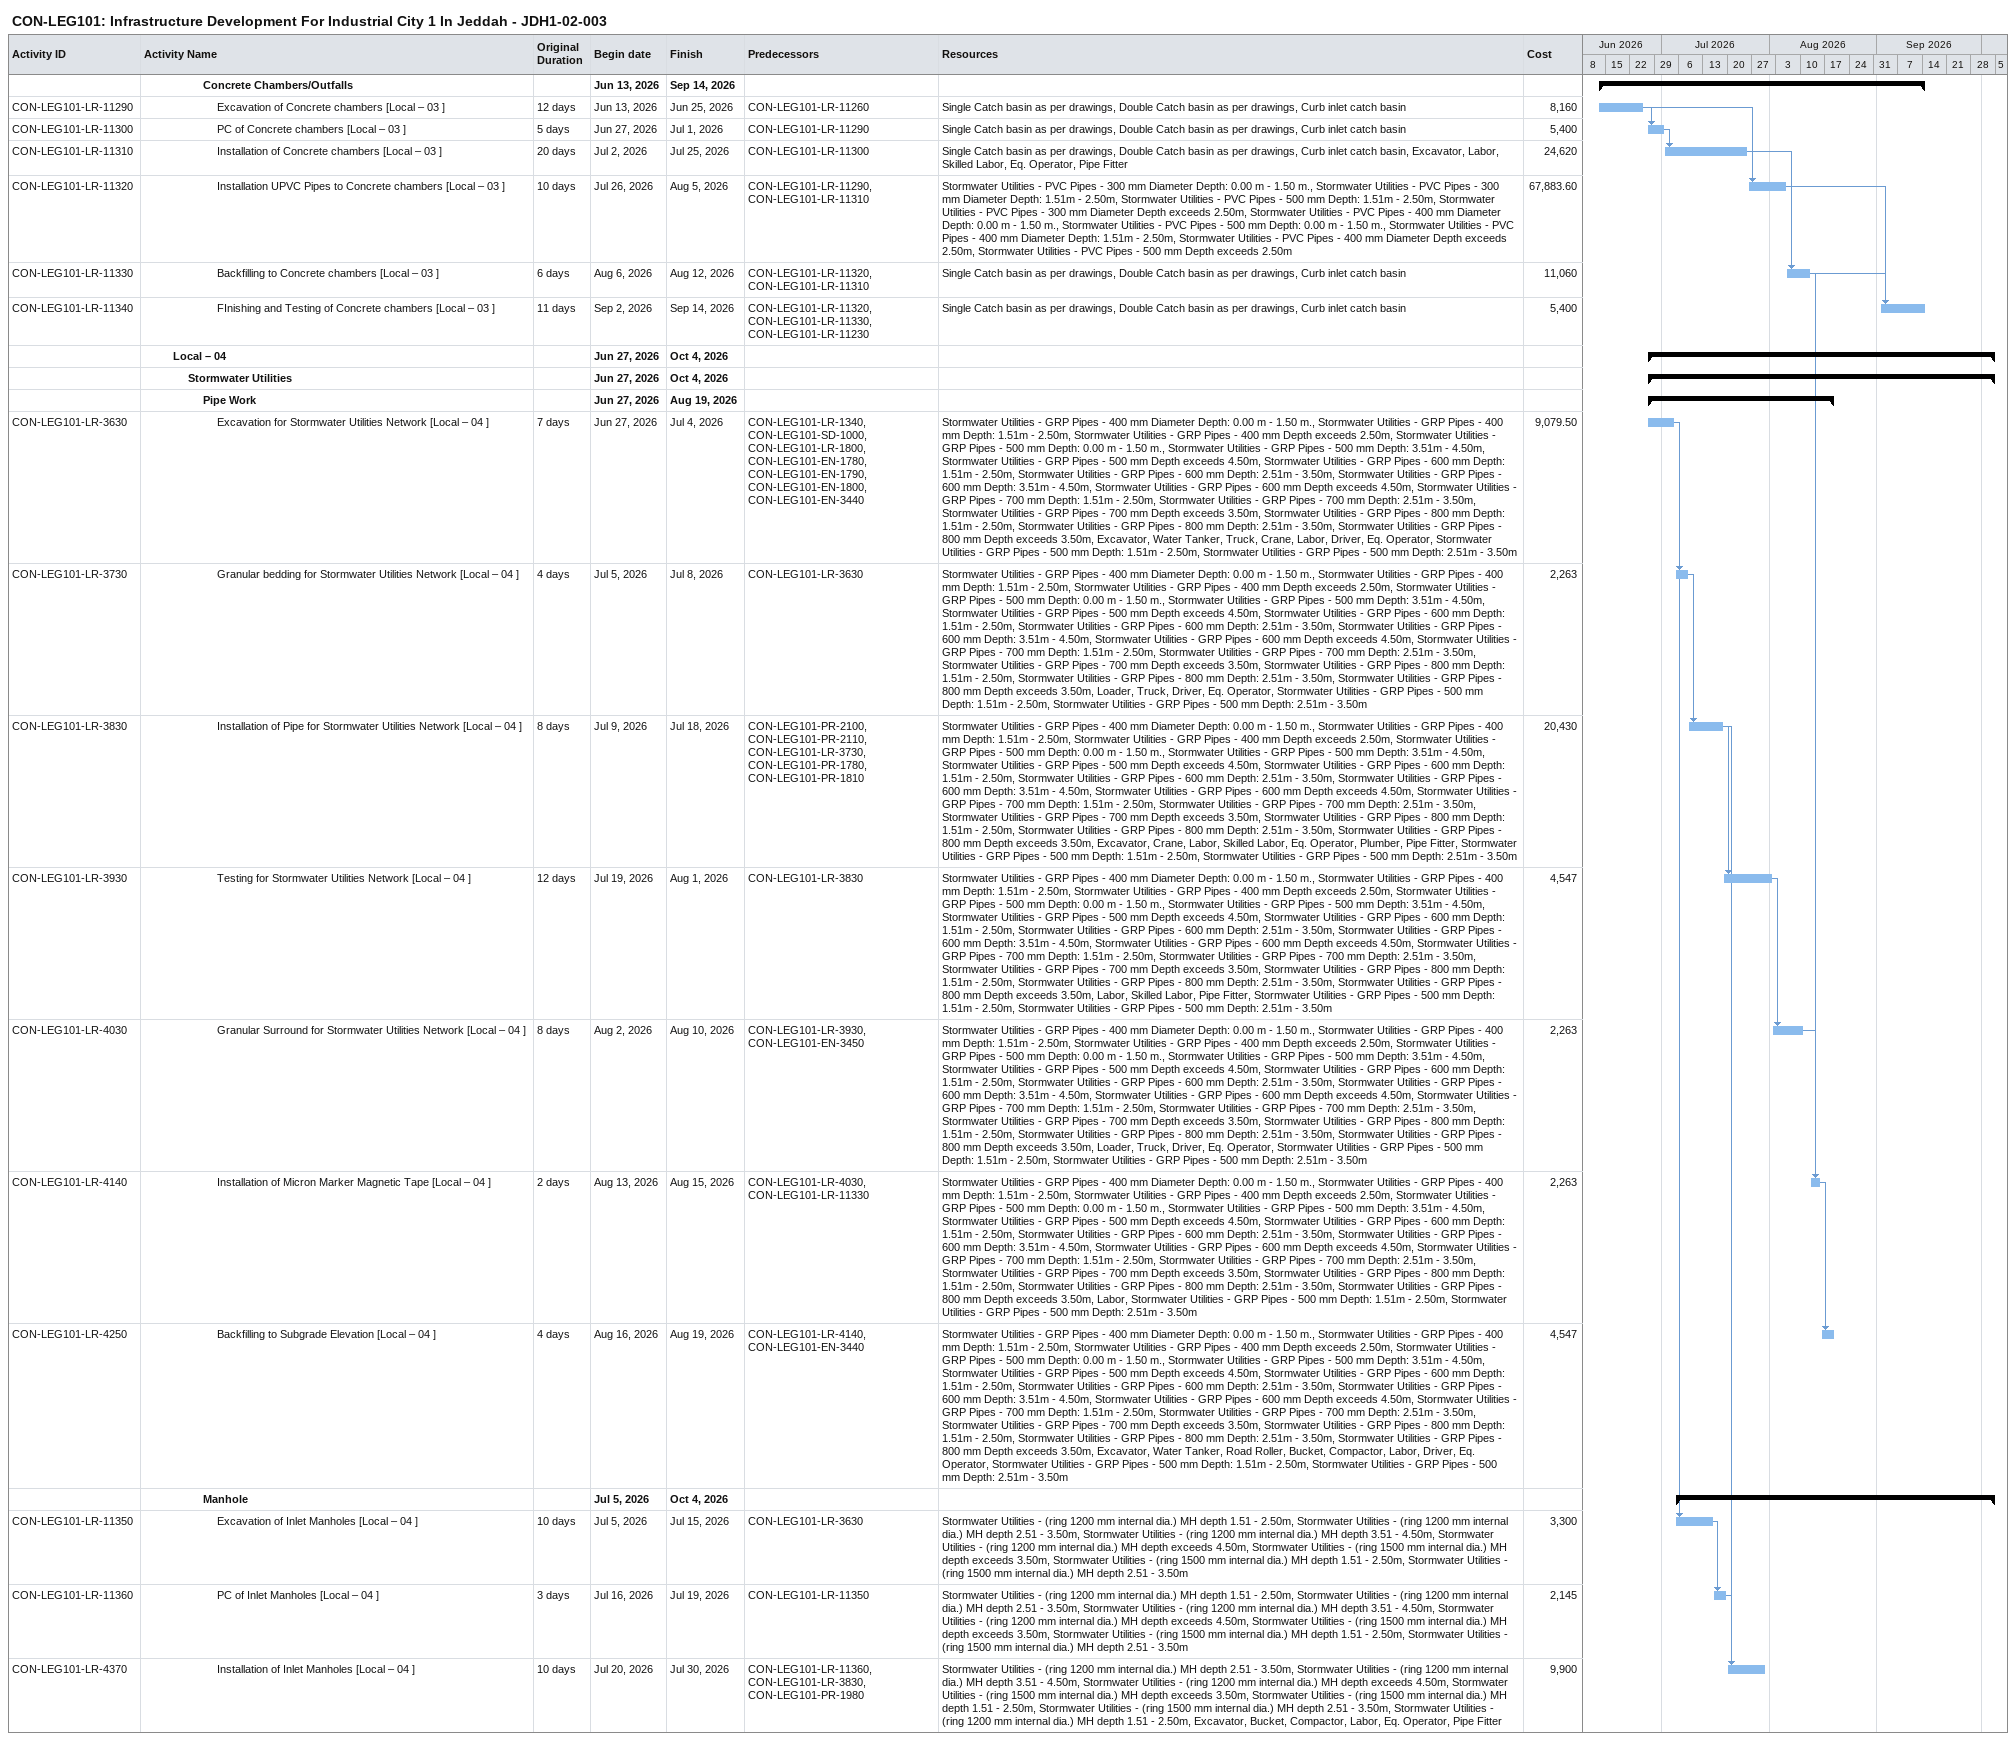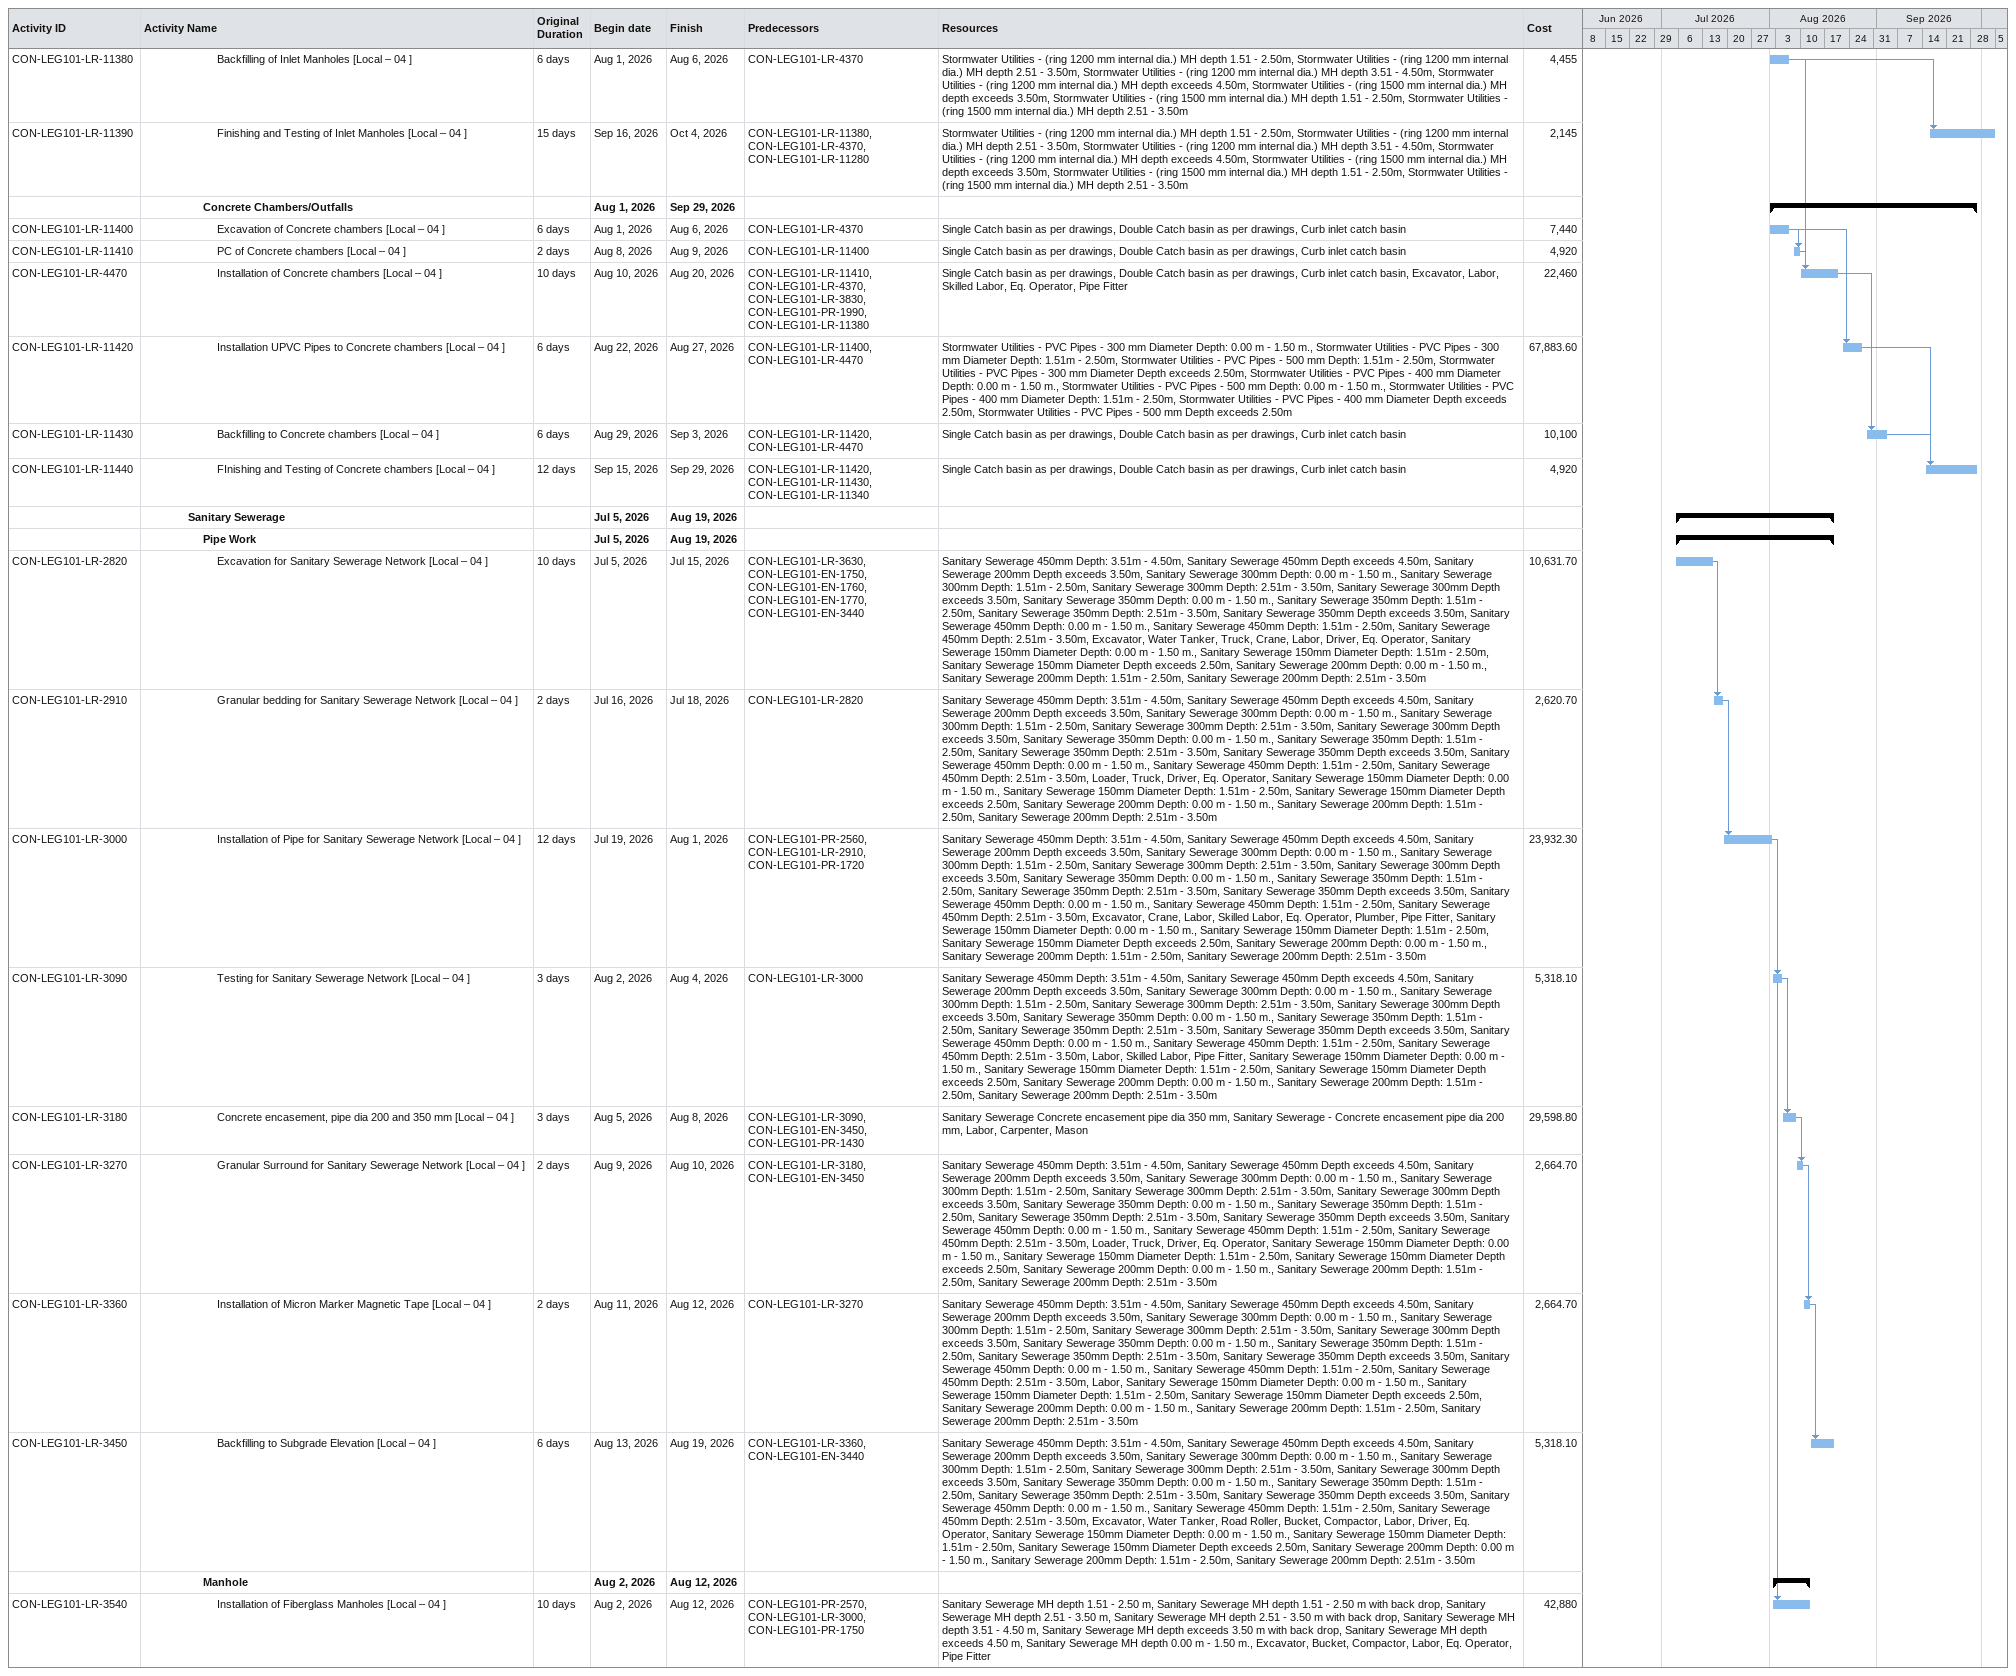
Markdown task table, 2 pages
CON-LEG101: Infrastructure Development For Industrial City 1 In Jeddah - JDH1-02-003

| ID | Level | Task | Original duration | Start | Finish | Predecessors | Resources | Cost |
|---|---|---|---|---|---|---|---|---|
|  | 5 | **Concrete Chambers/Outfalls** |  | 2026-06-13 | 2026-09-14 |  |  |  |
| CON-LEG101-LR-11290 | 6 | Excavation of Concrete chambers [Local – 03 ] | 12d | 2026-06-13 | 2026-06-25 | CON-LEG101-LR-11260 | Single Catch basin as per drawings, Double Catch basin as per drawings, Curb inlet catch basin | 8160 |
| CON-LEG101-LR-11300 | 6 | PC of Concrete chambers [Local – 03 ] | 5d | 2026-06-27 | 2026-07-01 | CON-LEG101-LR-11290 | Single Catch basin as per drawings, Double Catch basin as per drawings, Curb inlet catch basin | 5400 |
| CON-LEG101-LR-11310 | 6 | Installation of Concrete chambers [Local – 03 ] | 20d | 2026-07-02 | 2026-07-25 | CON-LEG101-LR-11300 | Single Catch basin as per drawings, Double Catch basin as per drawings, Curb inlet catch basin, Excavator, Labor, Skilled Labor, Eq. Operator, Pipe Fitter | 24620 |
| CON-LEG101-LR-11320 | 6 | Installation UPVC Pipes to Concrete chambers [Local – 03 ] | 10d | 2026-07-26 | 2026-08-05 | CON-LEG101-LR-11290, CON-LEG101-LR-11310 | Stormwater Utilities - PVC Pipes - 300 mm Diameter Depth: 0.00 m - 1.50 m., Stormwater Utilities - PVC Pipes - 300 mm Diameter Depth: 1.51m - 2.50m, Stormwater Utilities - PVC Pipes - 500 mm Depth: 1.51m - 2.50m, Stormwater Utilities - PVC Pipes - 300 mm Diameter Depth exceeds 2.50m, Stormwater Utilities - PVC Pipes - 400 mm Diameter Depth: 0.00 m - 1.50 m., Stormwater Utilities - PVC Pipes - 500 mm Depth: 0.00 m - 1.50 m., Stormwater Utilities - PVC Pipes - 400 mm Diameter Depth: 1.51m - 2.50m, Stormwater Utilities - PVC Pipes - 400 mm Diameter Depth exceeds 2.50m, Stormwater Utilities - PVC Pipes - 500 mm Depth exceeds 2.50m | 67883.60 |
| CON-LEG101-LR-11330 | 6 | Backfilling to Concrete chambers [Local – 03 ] | 6d | 2026-08-06 | 2026-08-12 | CON-LEG101-LR-11320, CON-LEG101-LR-11310 | Single Catch basin as per drawings, Double Catch basin as per drawings, Curb inlet catch basin | 11060 |
| CON-LEG101-LR-11340 | 6 | FInishing and Testing of Concrete chambers [Local – 03 ] | 11d | 2026-09-02 | 2026-09-14 | CON-LEG101-LR-11320, CON-LEG101-LR-11330, CON-LEG101-LR-11230 | Single Catch basin as per drawings, Double Catch basin as per drawings, Curb inlet catch basin | 5400 |
|  | 3 | **Local – 04** |  | 2026-06-27 | 2026-10-04 |  |  |  |
|  | 4 | **Stormwater Utilities** |  | 2026-06-27 | 2026-10-04 |  |  |  |
|  | 5 | **Pipe Work** |  | 2026-06-27 | 2026-08-19 |  |  |  |
| CON-LEG101-LR-3630 | 6 | Excavation for Stormwater Utilities Network [Local – 04 ] | 7d | 2026-06-27 | 2026-07-04 | CON-LEG101-LR-1340, CON-LEG101-SD-1000, CON-LEG101-LR-1800, CON-LEG101-EN-1780, CON-LEG101-EN-1790, CON-LEG101-EN-1800, CON-LEG101-EN-3440 | Stormwater Utilities - GRP Pipes - 400 mm Diameter Depth: 0.00 m - 1.50 m., Stormwater Utilities - GRP Pipes - 400 mm Depth: 1.51m - 2.50m, Stormwater Utilities - GRP Pipes - 400 mm Depth exceeds 2.50m, Stormwater Utilities - GRP Pipes - 500 mm Depth: 0.00 m - 1.50 m., Stormwater Utilities - GRP Pipes - 500 mm Depth: 3.51m - 4.50m, Stormwater Utilities - GRP Pipes - 500 mm Depth exceeds 4.50m, Stormwater Utilities - GRP Pipes - 600 mm Depth: 1.51m - 2.50m, Stormwater Utilities - GRP Pipes - 600 mm Depth: 2.51m - 3.50m, Stormwater Utilities - GRP Pipes - 600 mm Depth: 3.51m - 4.50m, Stormwater Utilities - GRP Pipes - 600 mm Depth exceeds 4.50m, Stormwater Utilities - GRP Pipes - 700 mm Depth: 1.51m - 2.50m, Stormwater Utilities - GRP Pipes - 700 mm Depth: 2.51m - 3.50m, Stormwater Utilities - GRP Pipes - 700 mm Depth exceeds 3.50m, Stormwater Utilities - GRP Pipes - 800 mm Depth: 1.51m - 2.50m, Stormwater Utilities - GRP Pipes - 800 mm Depth: 2.51m - 3.50m, Stormwater Utilities - GRP Pipes - 800 mm Depth exceeds 3.50m, Excavator, Water Tanker, Truck, Crane, Labor, Driver, Eq. Operator, Stormwater Utilities - GRP Pipes - 500 mm Depth: 1.51m - 2.50m, Stormwater Utilities - GRP Pipes - 500 mm Depth: 2.51m - 3.50m | 9079.50 |
| CON-LEG101-LR-3730 | 6 | Granular bedding for Stormwater Utilities Network [Local – 04 ] | 4d | 2026-07-05 | 2026-07-08 | CON-LEG101-LR-3630 | Stormwater Utilities - GRP Pipes - 400 mm Diameter Depth: 0.00 m - 1.50 m., Stormwater Utilities - GRP Pipes - 400 mm Depth: 1.51m - 2.50m, Stormwater Utilities - GRP Pipes - 400 mm Depth exceeds 2.50m, Stormwater Utilities - GRP Pipes - 500 mm Depth: 0.00 m - 1.50 m., Stormwater Utilities - GRP Pipes - 500 mm Depth: 3.51m - 4.50m, Stormwater Utilities - GRP Pipes - 500 mm Depth exceeds 4.50m, Stormwater Utilities - GRP Pipes - 600 mm Depth: 1.51m - 2.50m, Stormwater Utilities - GRP Pipes - 600 mm Depth: 2.51m - 3.50m, Stormwater Utilities - GRP Pipes - 600 mm Depth: 3.51m - 4.50m, Stormwater Utilities - GRP Pipes - 600 mm Depth exceeds 4.50m, Stormwater Utilities - GRP Pipes - 700 mm Depth: 1.51m - 2.50m, Stormwater Utilities - GRP Pipes - 700 mm Depth: 2.51m - 3.50m, Stormwater Utilities - GRP Pipes - 700 mm Depth exceeds 3.50m, Stormwater Utilities - GRP Pipes - 800 mm Depth: 1.51m - 2.50m, Stormwater Utilities - GRP Pipes - 800 mm Depth: 2.51m - 3.50m, Stormwater Utilities - GRP Pipes - 800 mm Depth exceeds 3.50m, Loader, Truck, Driver, Eq. Operator, Stormwater Utilities - GRP Pipes - 500 mm Depth: 1.51m - 2.50m, Stormwater Utilities - GRP Pipes - 500 mm Depth: 2.51m - 3.50m | 2263 |
| CON-LEG101-LR-3830 | 6 | Installation of Pipe for Stormwater Utilities Network [Local – 04 ] | 8d | 2026-07-09 | 2026-07-18 | CON-LEG101-PR-2100, CON-LEG101-PR-2110, CON-LEG101-LR-3730, CON-LEG101-PR-1780, CON-LEG101-PR-1810 | Stormwater Utilities - GRP Pipes - 400 mm Diameter Depth: 0.00 m - 1.50 m., Stormwater Utilities - GRP Pipes - 400 mm Depth: 1.51m - 2.50m, Stormwater Utilities - GRP Pipes - 400 mm Depth exceeds 2.50m, Stormwater Utilities - GRP Pipes - 500 mm Depth: 0.00 m - 1.50 m., Stormwater Utilities - GRP Pipes - 500 mm Depth: 3.51m - 4.50m, Stormwater Utilities - GRP Pipes - 500 mm Depth exceeds 4.50m, Stormwater Utilities - GRP Pipes - 600 mm Depth: 1.51m - 2.50m, Stormwater Utilities - GRP Pipes - 600 mm Depth: 2.51m - 3.50m, Stormwater Utilities - GRP Pipes - 600 mm Depth: 3.51m - 4.50m, Stormwater Utilities - GRP Pipes - 600 mm Depth exceeds 4.50m, Stormwater Utilities - GRP Pipes - 700 mm Depth: 1.51m - 2.50m, Stormwater Utilities - GRP Pipes - 700 mm Depth: 2.51m - 3.50m, Stormwater Utilities - GRP Pipes - 700 mm Depth exceeds 3.50m, Stormwater Utilities - GRP Pipes - 800 mm Depth: 1.51m - 2.50m, Stormwater Utilities - GRP Pipes - 800 mm Depth: 2.51m - 3.50m, Stormwater Utilities - GRP Pipes - 800 mm Depth exceeds 3.50m, Excavator, Crane, Labor, Skilled Labor, Eq. Operator, Plumber, Pipe Fitter, Stormwater Utilities - GRP Pipes - 500 mm Depth: 1.51m - 2.50m, Stormwater Utilities - GRP Pipes - 500 mm Depth: 2.51m - 3.50m | 20430 |
| CON-LEG101-LR-3930 | 6 | Testing for Stormwater Utilities Network [Local – 04 ] | 12d | 2026-07-19 | 2026-08-01 | CON-LEG101-LR-3830 | Stormwater Utilities - GRP Pipes - 400 mm Diameter Depth: 0.00 m - 1.50 m., Stormwater Utilities - GRP Pipes - 400 mm Depth: 1.51m - 2.50m, Stormwater Utilities - GRP Pipes - 400 mm Depth exceeds 2.50m, Stormwater Utilities - GRP Pipes - 500 mm Depth: 0.00 m - 1.50 m., Stormwater Utilities - GRP Pipes - 500 mm Depth: 3.51m - 4.50m, Stormwater Utilities - GRP Pipes - 500 mm Depth exceeds 4.50m, Stormwater Utilities - GRP Pipes - 600 mm Depth: 1.51m - 2.50m, Stormwater Utilities - GRP Pipes - 600 mm Depth: 2.51m - 3.50m, Stormwater Utilities - GRP Pipes - 600 mm Depth: 3.51m - 4.50m, Stormwater Utilities - GRP Pipes - 600 mm Depth exceeds 4.50m, Stormwater Utilities - GRP Pipes - 700 mm Depth: 1.51m - 2.50m, Stormwater Utilities - GRP Pipes - 700 mm Depth: 2.51m - 3.50m, Stormwater Utilities - GRP Pipes - 700 mm Depth exceeds 3.50m, Stormwater Utilities - GRP Pipes - 800 mm Depth: 1.51m - 2.50m, Stormwater Utilities - GRP Pipes - 800 mm Depth: 2.51m - 3.50m, Stormwater Utilities - GRP Pipes - 800 mm Depth exceeds 3.50m, Labor, Skilled Labor, Pipe Fitter, Stormwater Utilities - GRP Pipes - 500 mm Depth: 1.51m - 2.50m, Stormwater Utilities - GRP Pipes - 500 mm Depth: 2.51m - 3.50m | 4547 |
| CON-LEG101-LR-4030 | 6 | Granular Surround for Stormwater Utilities Network [Local – 04 ] | 8d | 2026-08-02 | 2026-08-10 | CON-LEG101-LR-3930, CON-LEG101-EN-3450 | Stormwater Utilities - GRP Pipes - 400 mm Diameter Depth: 0.00 m - 1.50 m., Stormwater Utilities - GRP Pipes - 400 mm Depth: 1.51m - 2.50m, Stormwater Utilities - GRP Pipes - 400 mm Depth exceeds 2.50m, Stormwater Utilities - GRP Pipes - 500 mm Depth: 0.00 m - 1.50 m., Stormwater Utilities - GRP Pipes - 500 mm Depth: 3.51m - 4.50m, Stormwater Utilities - GRP Pipes - 500 mm Depth exceeds 4.50m, Stormwater Utilities - GRP Pipes - 600 mm Depth: 1.51m - 2.50m, Stormwater Utilities - GRP Pipes - 600 mm Depth: 2.51m - 3.50m, Stormwater Utilities - GRP Pipes - 600 mm Depth: 3.51m - 4.50m, Stormwater Utilities - GRP Pipes - 600 mm Depth exceeds 4.50m, Stormwater Utilities - GRP Pipes - 700 mm Depth: 1.51m - 2.50m, Stormwater Utilities - GRP Pipes - 700 mm Depth: 2.51m - 3.50m, Stormwater Utilities - GRP Pipes - 700 mm Depth exceeds 3.50m, Stormwater Utilities - GRP Pipes - 800 mm Depth: 1.51m - 2.50m, Stormwater Utilities - GRP Pipes - 800 mm Depth: 2.51m - 3.50m, Stormwater Utilities - GRP Pipes - 800 mm Depth exceeds 3.50m, Loader, Truck, Driver, Eq. Operator, Stormwater Utilities - GRP Pipes - 500 mm Depth: 1.51m - 2.50m, Stormwater Utilities - GRP Pipes - 500 mm Depth: 2.51m - 3.50m | 2263 |
| CON-LEG101-LR-4140 | 6 | Installation of Micron Marker Magnetic Tape [Local – 04 ] | 2d | 2026-08-13 | 2026-08-15 | CON-LEG101-LR-4030, CON-LEG101-LR-11330 | Stormwater Utilities - GRP Pipes - 400 mm Diameter Depth: 0.00 m - 1.50 m., Stormwater Utilities - GRP Pipes - 400 mm Depth: 1.51m - 2.50m, Stormwater Utilities - GRP Pipes - 400 mm Depth exceeds 2.50m, Stormwater Utilities - GRP Pipes - 500 mm Depth: 0.00 m - 1.50 m., Stormwater Utilities - GRP Pipes - 500 mm Depth: 3.51m - 4.50m, Stormwater Utilities - GRP Pipes - 500 mm Depth exceeds 4.50m, Stormwater Utilities - GRP Pipes - 600 mm Depth: 1.51m - 2.50m, Stormwater Utilities - GRP Pipes - 600 mm Depth: 2.51m - 3.50m, Stormwater Utilities - GRP Pipes - 600 mm Depth: 3.51m - 4.50m, Stormwater Utilities - GRP Pipes - 600 mm Depth exceeds 4.50m, Stormwater Utilities - GRP Pipes - 700 mm Depth: 1.51m - 2.50m, Stormwater Utilities - GRP Pipes - 700 mm Depth: 2.51m - 3.50m, Stormwater Utilities - GRP Pipes - 700 mm Depth exceeds 3.50m, Stormwater Utilities - GRP Pipes - 800 mm Depth: 1.51m - 2.50m, Stormwater Utilities - GRP Pipes - 800 mm Depth: 2.51m - 3.50m, Stormwater Utilities - GRP Pipes - 800 mm Depth exceeds 3.50m, Labor, Stormwater Utilities - GRP Pipes - 500 mm Depth: 1.51m - 2.50m, Stormwater Utilities - GRP Pipes - 500 mm Depth: 2.51m - 3.50m | 2263 |
| CON-LEG101-LR-4250 | 6 | Backfilling to Subgrade Elevation [Local – 04 ] | 4d | 2026-08-16 | 2026-08-19 | CON-LEG101-LR-4140, CON-LEG101-EN-3440 | Stormwater Utilities - GRP Pipes - 400 mm Diameter Depth: 0.00 m - 1.50 m., Stormwater Utilities - GRP Pipes - 400 mm Depth: 1.51m - 2.50m, Stormwater Utilities - GRP Pipes - 400 mm Depth exceeds 2.50m, Stormwater Utilities - GRP Pipes - 500 mm Depth: 0.00 m - 1.50 m., Stormwater Utilities - GRP Pipes - 500 mm Depth: 3.51m - 4.50m, Stormwater Utilities - GRP Pipes - 500 mm Depth exceeds 4.50m, Stormwater Utilities - GRP Pipes - 600 mm Depth: 1.51m - 2.50m, Stormwater Utilities - GRP Pipes - 600 mm Depth: 2.51m - 3.50m, Stormwater Utilities - GRP Pipes - 600 mm Depth: 3.51m - 4.50m, Stormwater Utilities - GRP Pipes - 600 mm Depth exceeds 4.50m, Stormwater Utilities - GRP Pipes - 700 mm Depth: 1.51m - 2.50m, Stormwater Utilities - GRP Pipes - 700 mm Depth: 2.51m - 3.50m, Stormwater Utilities - GRP Pipes - 700 mm Depth exceeds 3.50m, Stormwater Utilities - GRP Pipes - 800 mm Depth: 1.51m - 2.50m, Stormwater Utilities - GRP Pipes - 800 mm Depth: 2.51m - 3.50m, Stormwater Utilities - GRP Pipes - 800 mm Depth exceeds 3.50m, Excavator, Water Tanker, Road Roller, Bucket, Compactor, Labor, Driver, Eq. Operator, Stormwater Utilities - GRP Pipes - 500 mm Depth: 1.51m - 2.50m, Stormwater Utilities - GRP Pipes - 500 mm Depth: 2.51m - 3.50m | 4547 |
|  | 5 | **Manhole** |  | 2026-07-05 | 2026-10-04 |  |  |  |
| CON-LEG101-LR-11350 | 6 | Excavation of Inlet Manholes [Local – 04 ] | 10d | 2026-07-05 | 2026-07-15 | CON-LEG101-LR-3630 | Stormwater Utilities - (ring 1200 mm internal dia.) MH depth 1.51 - 2.50m, Stormwater Utilities - (ring 1200 mm internal dia.) MH depth 2.51 - 3.50m, Stormwater Utilities - (ring 1200 mm internal dia.) MH depth 3.51 - 4.50m, Stormwater Utilities - (ring 1200 mm internal dia.) MH depth exceeds 4.50m, Stormwater Utilities - (ring 1500 mm internal dia.) MH depth exceeds 3.50m, Stormwater Utilities - (ring 1500 mm internal dia.) MH depth 1.51 - 2.50m, Stormwater Utilities - (ring 1500 mm internal dia.) MH depth 2.51 - 3.50m | 3300 |
| CON-LEG101-LR-11360 | 6 | PC of Inlet Manholes [Local – 04 ] | 3d | 2026-07-16 | 2026-07-19 | CON-LEG101-LR-11350 | Stormwater Utilities - (ring 1200 mm internal dia.) MH depth 1.51 - 2.50m, Stormwater Utilities - (ring 1200 mm internal dia.) MH depth 2.51 - 3.50m, Stormwater Utilities - (ring 1200 mm internal dia.) MH depth 3.51 - 4.50m, Stormwater Utilities - (ring 1200 mm internal dia.) MH depth exceeds 4.50m, Stormwater Utilities - (ring 1500 mm internal dia.) MH depth exceeds 3.50m, Stormwater Utilities - (ring 1500 mm internal dia.) MH depth 1.51 - 2.50m, Stormwater Utilities - (ring 1500 mm internal dia.) MH depth 2.51 - 3.50m | 2145 |
| CON-LEG101-LR-4370 | 6 | Installation of Inlet Manholes [Local – 04 ] | 10d | 2026-07-20 | 2026-07-30 | CON-LEG101-LR-11360, CON-LEG101-LR-3830, CON-LEG101-PR-1980 | Stormwater Utilities - (ring 1200 mm internal dia.) MH depth 2.51 - 3.50m, Stormwater Utilities - (ring 1200 mm internal dia.) MH depth 3.51 - 4.50m, Stormwater Utilities - (ring 1200 mm internal dia.) MH depth exceeds 4.50m, Stormwater Utilities - (ring 1500 mm internal dia.) MH depth exceeds 3.50m, Stormwater Utilities - (ring 1500 mm internal dia.) MH depth 1.51 - 2.50m, Stormwater Utilities - (ring 1500 mm internal dia.) MH depth 2.51 - 3.50m, Stormwater Utilities - (ring 1200 mm internal dia.) MH depth 1.51 - 2.50m, Excavator, Bucket, Compactor, Labor, Eq. Operator, Pipe Fitter | 9900 |
| CON-LEG101-LR-11380 | 6 | Backfilling of Inlet Manholes [Local – 04 ] | 6d | 2026-08-01 | 2026-08-06 | CON-LEG101-LR-4370 | Stormwater Utilities - (ring 1200 mm internal dia.) MH depth 1.51 - 2.50m, Stormwater Utilities - (ring 1200 mm internal dia.) MH depth 2.51 - 3.50m, Stormwater Utilities - (ring 1200 mm internal dia.) MH depth 3.51 - 4.50m, Stormwater Utilities - (ring 1200 mm internal dia.) MH depth exceeds 4.50m, Stormwater Utilities - (ring 1500 mm internal dia.) MH depth exceeds 3.50m, Stormwater Utilities - (ring 1500 mm internal dia.) MH depth 1.51 - 2.50m, Stormwater Utilities - (ring 1500 mm internal dia.) MH depth 2.51 - 3.50m | 4455 |
| CON-LEG101-LR-11390 | 6 | Finishing and Testing of Inlet Manholes [Local – 04 ] | 15d | 2026-09-16 | 2026-10-04 | CON-LEG101-LR-11380, CON-LEG101-LR-4370, CON-LEG101-LR-11280 | Stormwater Utilities - (ring 1200 mm internal dia.) MH depth 1.51 - 2.50m, Stormwater Utilities - (ring 1200 mm internal dia.) MH depth 2.51 - 3.50m, Stormwater Utilities - (ring 1200 mm internal dia.) MH depth 3.51 - 4.50m, Stormwater Utilities - (ring 1200 mm internal dia.) MH depth exceeds 4.50m, Stormwater Utilities - (ring 1500 mm internal dia.) MH depth exceeds 3.50m, Stormwater Utilities - (ring 1500 mm internal dia.) MH depth 1.51 - 2.50m, Stormwater Utilities - (ring 1500 mm internal dia.) MH depth 2.51 - 3.50m | 2145 |
|  | 5 | **Concrete Chambers/Outfalls** |  | 2026-08-01 | 2026-09-29 |  |  |  |
| CON-LEG101-LR-11400 | 6 | Excavation of Concrete chambers [Local – 04 ] | 6d | 2026-08-01 | 2026-08-06 | CON-LEG101-LR-4370 | Single Catch basin as per drawings, Double Catch basin as per drawings, Curb inlet catch basin | 7440 |
| CON-LEG101-LR-11410 | 6 | PC of Concrete chambers [Local – 04 ] | 2d | 2026-08-08 | 2026-08-09 | CON-LEG101-LR-11400 | Single Catch basin as per drawings, Double Catch basin as per drawings, Curb inlet catch basin | 4920 |
| CON-LEG101-LR-4470 | 6 | Installation of Concrete chambers [Local – 04 ] | 10d | 2026-08-10 | 2026-08-20 | CON-LEG101-LR-11410, CON-LEG101-LR-4370, CON-LEG101-LR-3830, CON-LEG101-PR-1990, CON-LEG101-LR-11380 | Single Catch basin as per drawings, Double Catch basin as per drawings, Curb inlet catch basin, Excavator, Labor, Skilled Labor, Eq. Operator, Pipe Fitter | 22460 |
| CON-LEG101-LR-11420 | 6 | Installation UPVC Pipes to Concrete chambers [Local – 04 ] | 6d | 2026-08-22 | 2026-08-27 | CON-LEG101-LR-11400, CON-LEG101-LR-4470 | Stormwater Utilities - PVC Pipes - 300 mm Diameter Depth: 0.00 m - 1.50 m., Stormwater Utilities - PVC Pipes - 300 mm Diameter Depth: 1.51m - 2.50m, Stormwater Utilities - PVC Pipes - 500 mm Depth: 1.51m - 2.50m, Stormwater Utilities - PVC Pipes - 300 mm Diameter Depth exceeds 2.50m, Stormwater Utilities - PVC Pipes - 400 mm Diameter Depth: 0.00 m - 1.50 m., Stormwater Utilities - PVC Pipes - 500 mm Depth: 0.00 m - 1.50 m., Stormwater Utilities - PVC Pipes - 400 mm Diameter Depth: 1.51m - 2.50m, Stormwater Utilities - PVC Pipes - 400 mm Diameter Depth exceeds 2.50m, Stormwater Utilities - PVC Pipes - 500 mm Depth exceeds 2.50m | 67883.60 |
| CON-LEG101-LR-11430 | 6 | Backfilling to Concrete chambers [Local – 04 ] | 6d | 2026-08-29 | 2026-09-03 | CON-LEG101-LR-11420, CON-LEG101-LR-4470 | Single Catch basin as per drawings, Double Catch basin as per drawings, Curb inlet catch basin | 10100 |
| CON-LEG101-LR-11440 | 6 | FInishing and Testing of Concrete chambers [Local – 04 ] | 12d | 2026-09-15 | 2026-09-29 | CON-LEG101-LR-11420, CON-LEG101-LR-11430, CON-LEG101-LR-11340 | Single Catch basin as per drawings, Double Catch basin as per drawings, Curb inlet catch basin | 4920 |
|  | 4 | **Sanitary Sewerage** |  | 2026-07-05 | 2026-08-19 |  |  |  |
|  | 5 | **Pipe Work** |  | 2026-07-05 | 2026-08-19 |  |  |  |
| CON-LEG101-LR-2820 | 6 | Excavation for Sanitary Sewerage Network [Local – 04 ] | 10d | 2026-07-05 | 2026-07-15 | CON-LEG101-LR-3630, CON-LEG101-EN-1750, CON-LEG101-EN-1760, CON-LEG101-EN-1770, CON-LEG101-EN-3440 | Sanitary Sewerage 450mm Depth: 3.51m - 4.50m, Sanitary Sewerage 450mm Depth exceeds 4.50m, Sanitary Sewerage 200mm Depth exceeds 3.50m, Sanitary Sewerage 300mm Depth: 0.00 m - 1.50 m., Sanitary Sewerage 300mm Depth: 1.51m - 2.50m, Sanitary Sewerage 300mm Depth: 2.51m - 3.50m, Sanitary Sewerage 300mm Depth exceeds 3.50m, Sanitary Sewerage 350mm Depth: 0.00 m - 1.50 m., Sanitary Sewerage 350mm Depth: 1.51m - 2.50m, Sanitary Sewerage 350mm Depth: 2.51m - 3.50m, Sanitary Sewerage 350mm Depth exceeds 3.50m, Sanitary Sewerage 450mm Depth: 0.00 m - 1.50 m., Sanitary Sewerage 450mm Depth: 1.51m - 2.50m, Sanitary Sewerage 450mm Depth: 2.51m - 3.50m, Excavator, Water Tanker, Truck, Crane, Labor, Driver, Eq. Operator, Sanitary Sewerage 150mm Diameter Depth: 0.00 m - 1.50 m., Sanitary Sewerage 150mm Diameter Depth: 1.51m - 2.50m, Sanitary Sewerage 150mm Diameter Depth exceeds 2.50m, Sanitary Sewerage 200mm Depth: 0.00 m - 1.50 m., Sanitary Sewerage 200mm Depth: 1.51m - 2.50m, Sanitary Sewerage 200mm Depth: 2.51m - 3.50m | 10631.70 |
| CON-LEG101-LR-2910 | 6 | Granular bedding for Sanitary Sewerage Network [Local – 04 ] | 2d | 2026-07-16 | 2026-07-18 | CON-LEG101-LR-2820 | Sanitary Sewerage 450mm Depth: 3.51m - 4.50m, Sanitary Sewerage 450mm Depth exceeds 4.50m, Sanitary Sewerage 200mm Depth exceeds 3.50m, Sanitary Sewerage 300mm Depth: 0.00 m - 1.50 m., Sanitary Sewerage 300mm Depth: 1.51m - 2.50m, Sanitary Sewerage 300mm Depth: 2.51m - 3.50m, Sanitary Sewerage 300mm Depth exceeds 3.50m, Sanitary Sewerage 350mm Depth: 0.00 m - 1.50 m., Sanitary Sewerage 350mm Depth: 1.51m - 2.50m, Sanitary Sewerage 350mm Depth: 2.51m - 3.50m, Sanitary Sewerage 350mm Depth exceeds 3.50m, Sanitary Sewerage 450mm Depth: 0.00 m - 1.50 m., Sanitary Sewerage 450mm Depth: 1.51m - 2.50m, Sanitary Sewerage 450mm Depth: 2.51m - 3.50m, Loader, Truck, Driver, Eq. Operator, Sanitary Sewerage 150mm Diameter Depth: 0.00 m - 1.50 m., Sanitary Sewerage 150mm Diameter Depth: 1.51m - 2.50m, Sanitary Sewerage 150mm Diameter Depth exceeds 2.50m, Sanitary Sewerage 200mm Depth: 0.00 m - 1.50 m., Sanitary Sewerage 200mm Depth: 1.51m - 2.50m, Sanitary Sewerage 200mm Depth: 2.51m - 3.50m | 2620.70 |
| CON-LEG101-LR-3000 | 6 | Installation of Pipe for Sanitary Sewerage Network [Local – 04 ] | 12d | 2026-07-19 | 2026-08-01 | CON-LEG101-PR-2560, CON-LEG101-LR-2910, CON-LEG101-PR-1720 | Sanitary Sewerage 450mm Depth: 3.51m - 4.50m, Sanitary Sewerage 450mm Depth exceeds 4.50m, Sanitary Sewerage 200mm Depth exceeds 3.50m, Sanitary Sewerage 300mm Depth: 0.00 m - 1.50 m., Sanitary Sewerage 300mm Depth: 1.51m - 2.50m, Sanitary Sewerage 300mm Depth: 2.51m - 3.50m, Sanitary Sewerage 300mm Depth exceeds 3.50m, Sanitary Sewerage 350mm Depth: 0.00 m - 1.50 m., Sanitary Sewerage 350mm Depth: 1.51m - 2.50m, Sanitary Sewerage 350mm Depth: 2.51m - 3.50m, Sanitary Sewerage 350mm Depth exceeds 3.50m, Sanitary Sewerage 450mm Depth: 0.00 m - 1.50 m., Sanitary Sewerage 450mm Depth: 1.51m - 2.50m, Sanitary Sewerage 450mm Depth: 2.51m - 3.50m, Excavator, Crane, Labor, Skilled Labor, Eq. Operator, Plumber, Pipe Fitter, Sanitary Sewerage 150mm Diameter Depth: 0.00 m - 1.50 m., Sanitary Sewerage 150mm Diameter Depth: 1.51m - 2.50m, Sanitary Sewerage 150mm Diameter Depth exceeds 2.50m, Sanitary Sewerage 200mm Depth: 0.00 m - 1.50 m., Sanitary Sewerage 200mm Depth: 1.51m - 2.50m, Sanitary Sewerage 200mm Depth: 2.51m - 3.50m | 23932.30 |
| CON-LEG101-LR-3090 | 6 | Testing for Sanitary Sewerage Network [Local – 04 ] | 3d | 2026-08-02 | 2026-08-04 | CON-LEG101-LR-3000 | Sanitary Sewerage 450mm Depth: 3.51m - 4.50m, Sanitary Sewerage 450mm Depth exceeds 4.50m, Sanitary Sewerage 200mm Depth exceeds 3.50m, Sanitary Sewerage 300mm Depth: 0.00 m - 1.50 m., Sanitary Sewerage 300mm Depth: 1.51m - 2.50m, Sanitary Sewerage 300mm Depth: 2.51m - 3.50m, Sanitary Sewerage 300mm Depth exceeds 3.50m, Sanitary Sewerage 350mm Depth: 0.00 m - 1.50 m., Sanitary Sewerage 350mm Depth: 1.51m - 2.50m, Sanitary Sewerage 350mm Depth: 2.51m - 3.50m, Sanitary Sewerage 350mm Depth exceeds 3.50m, Sanitary Sewerage 450mm Depth: 0.00 m - 1.50 m., Sanitary Sewerage 450mm Depth: 1.51m - 2.50m, Sanitary Sewerage 450mm Depth: 2.51m - 3.50m, Labor, Skilled Labor, Pipe Fitter, Sanitary Sewerage 150mm Diameter Depth: 0.00 m - 1.50 m., Sanitary Sewerage 150mm Diameter Depth: 1.51m - 2.50m, Sanitary Sewerage 150mm Diameter Depth exceeds 2.50m, Sanitary Sewerage 200mm Depth: 0.00 m - 1.50 m., Sanitary Sewerage 200mm Depth: 1.51m - 2.50m, Sanitary Sewerage 200mm Depth: 2.51m - 3.50m | 5318.10 |
| CON-LEG101-LR-3180 | 6 | Concrete encasement, pipe dia 200 and 350 mm [Local – 04 ] | 3d | 2026-08-05 | 2026-08-08 | CON-LEG101-LR-3090, CON-LEG101-EN-3450, CON-LEG101-PR-1430 | Sanitary Sewerage Concrete encasement pipe dia 350 mm, Sanitary Sewerage - Concrete encasement pipe dia 200 mm, Labor, Carpenter, Mason | 29598.80 |
| CON-LEG101-LR-3270 | 6 | Granular Surround for Sanitary Sewerage Network [Local – 04 ] | 2d | 2026-08-09 | 2026-08-10 | CON-LEG101-LR-3180, CON-LEG101-EN-3450 | Sanitary Sewerage 450mm Depth: 3.51m - 4.50m, Sanitary Sewerage 450mm Depth exceeds 4.50m, Sanitary Sewerage 200mm Depth exceeds 3.50m, Sanitary Sewerage 300mm Depth: 0.00 m - 1.50 m., Sanitary Sewerage 300mm Depth: 1.51m - 2.50m, Sanitary Sewerage 300mm Depth: 2.51m - 3.50m, Sanitary Sewerage 300mm Depth exceeds 3.50m, Sanitary Sewerage 350mm Depth: 0.00 m - 1.50 m., Sanitary Sewerage 350mm Depth: 1.51m - 2.50m, Sanitary Sewerage 350mm Depth: 2.51m - 3.50m, Sanitary Sewerage 350mm Depth exceeds 3.50m, Sanitary Sewerage 450mm Depth: 0.00 m - 1.50 m., Sanitary Sewerage 450mm Depth: 1.51m - 2.50m, Sanitary Sewerage 450mm Depth: 2.51m - 3.50m, Loader, Truck, Driver, Eq. Operator, Sanitary Sewerage 150mm Diameter Depth: 0.00 m - 1.50 m., Sanitary Sewerage 150mm Diameter Depth: 1.51m - 2.50m, Sanitary Sewerage 150mm Diameter Depth exceeds 2.50m, Sanitary Sewerage 200mm Depth: 0.00 m - 1.50 m., Sanitary Sewerage 200mm Depth: 1.51m - 2.50m, Sanitary Sewerage 200mm Depth: 2.51m - 3.50m | 2664.70 |
| CON-LEG101-LR-3360 | 6 | Installation of Micron Marker Magnetic Tape [Local – 04 ] | 2d | 2026-08-11 | 2026-08-12 | CON-LEG101-LR-3270 | Sanitary Sewerage 450mm Depth: 3.51m - 4.50m, Sanitary Sewerage 450mm Depth exceeds 4.50m, Sanitary Sewerage 200mm Depth exceeds 3.50m, Sanitary Sewerage 300mm Depth: 0.00 m - 1.50 m., Sanitary Sewerage 300mm Depth: 1.51m - 2.50m, Sanitary Sewerage 300mm Depth: 2.51m - 3.50m, Sanitary Sewerage 300mm Depth exceeds 3.50m, Sanitary Sewerage 350mm Depth: 0.00 m - 1.50 m., Sanitary Sewerage 350mm Depth: 1.51m - 2.50m, Sanitary Sewerage 350mm Depth: 2.51m - 3.50m, Sanitary Sewerage 350mm Depth exceeds 3.50m, Sanitary Sewerage 450mm Depth: 0.00 m - 1.50 m., Sanitary Sewerage 450mm Depth: 1.51m - 2.50m, Sanitary Sewerage 450mm Depth: 2.51m - 3.50m, Labor, Sanitary Sewerage 150mm Diameter Depth: 0.00 m - 1.50 m., Sanitary Sewerage 150mm Diameter Depth: 1.51m - 2.50m, Sanitary Sewerage 150mm Diameter Depth exceeds 2.50m, Sanitary Sewerage 200mm Depth: 0.00 m - 1.50 m., Sanitary Sewerage 200mm Depth: 1.51m - 2.50m, Sanitary Sewerage 200mm Depth: 2.51m - 3.50m | 2664.70 |
| CON-LEG101-LR-3450 | 6 | Backfilling to Subgrade Elevation [Local – 04 ] | 6d | 2026-08-13 | 2026-08-19 | CON-LEG101-LR-3360, CON-LEG101-EN-3440 | Sanitary Sewerage 450mm Depth: 3.51m - 4.50m, Sanitary Sewerage 450mm Depth exceeds 4.50m, Sanitary Sewerage 200mm Depth exceeds 3.50m, Sanitary Sewerage 300mm Depth: 0.00 m - 1.50 m., Sanitary Sewerage 300mm Depth: 1.51m - 2.50m, Sanitary Sewerage 300mm Depth: 2.51m - 3.50m, Sanitary Sewerage 300mm Depth exceeds 3.50m, Sanitary Sewerage 350mm Depth: 0.00 m - 1.50 m., Sanitary Sewerage 350mm Depth: 1.51m - 2.50m, Sanitary Sewerage 350mm Depth: 2.51m - 3.50m, Sanitary Sewerage 350mm Depth exceeds 3.50m, Sanitary Sewerage 450mm Depth: 0.00 m - 1.50 m., Sanitary Sewerage 450mm Depth: 1.51m - 2.50m, Sanitary Sewerage 450mm Depth: 2.51m - 3.50m, Excavator, Water Tanker, Road Roller, Bucket, Compactor, Labor, Driver, Eq. Operator, Sanitary Sewerage 150mm Diameter Depth: 0.00 m - 1.50 m., Sanitary Sewerage 150mm Diameter Depth: 1.51m - 2.50m, Sanitary Sewerage 150mm Diameter Depth exceeds 2.50m, Sanitary Sewerage 200mm Depth: 0.00 m - 1.50 m., Sanitary Sewerage 200mm Depth: 1.51m - 2.50m, Sanitary Sewerage 200mm Depth: 2.51m - 3.50m | 5318.10 |
|  | 5 | **Manhole** |  | 2026-08-02 | 2026-08-12 |  |  |  |
| CON-LEG101-LR-3540 | 6 | Installation of Fiberglass Manholes [Local – 04 ] | 10d | 2026-08-02 | 2026-08-12 | CON-LEG101-PR-2570, CON-LEG101-LR-3000, CON-LEG101-PR-1750 | Sanitary Sewerage MH depth 1.51 - 2.50 m, Sanitary Sewerage MH depth 1.51 - 2.50 m with back drop, Sanitary Sewerage MH depth 2.51 - 3.50 m, Sanitary Sewerage MH depth 2.51 - 3.50 m with back drop, Sanitary Sewerage MH depth 3.51 - 4.50 m, Sanitary Sewerage MH depth exceeds 3.50 m with back drop, Sanitary Sewerage MH depth exceeds 4.50 m, Sanitary Sewerage MH depth 0.00 m - 1.50 m., Excavator, Bucket, Compactor, Labor, Eq. Operator, Pipe Fitter | 42880 |
